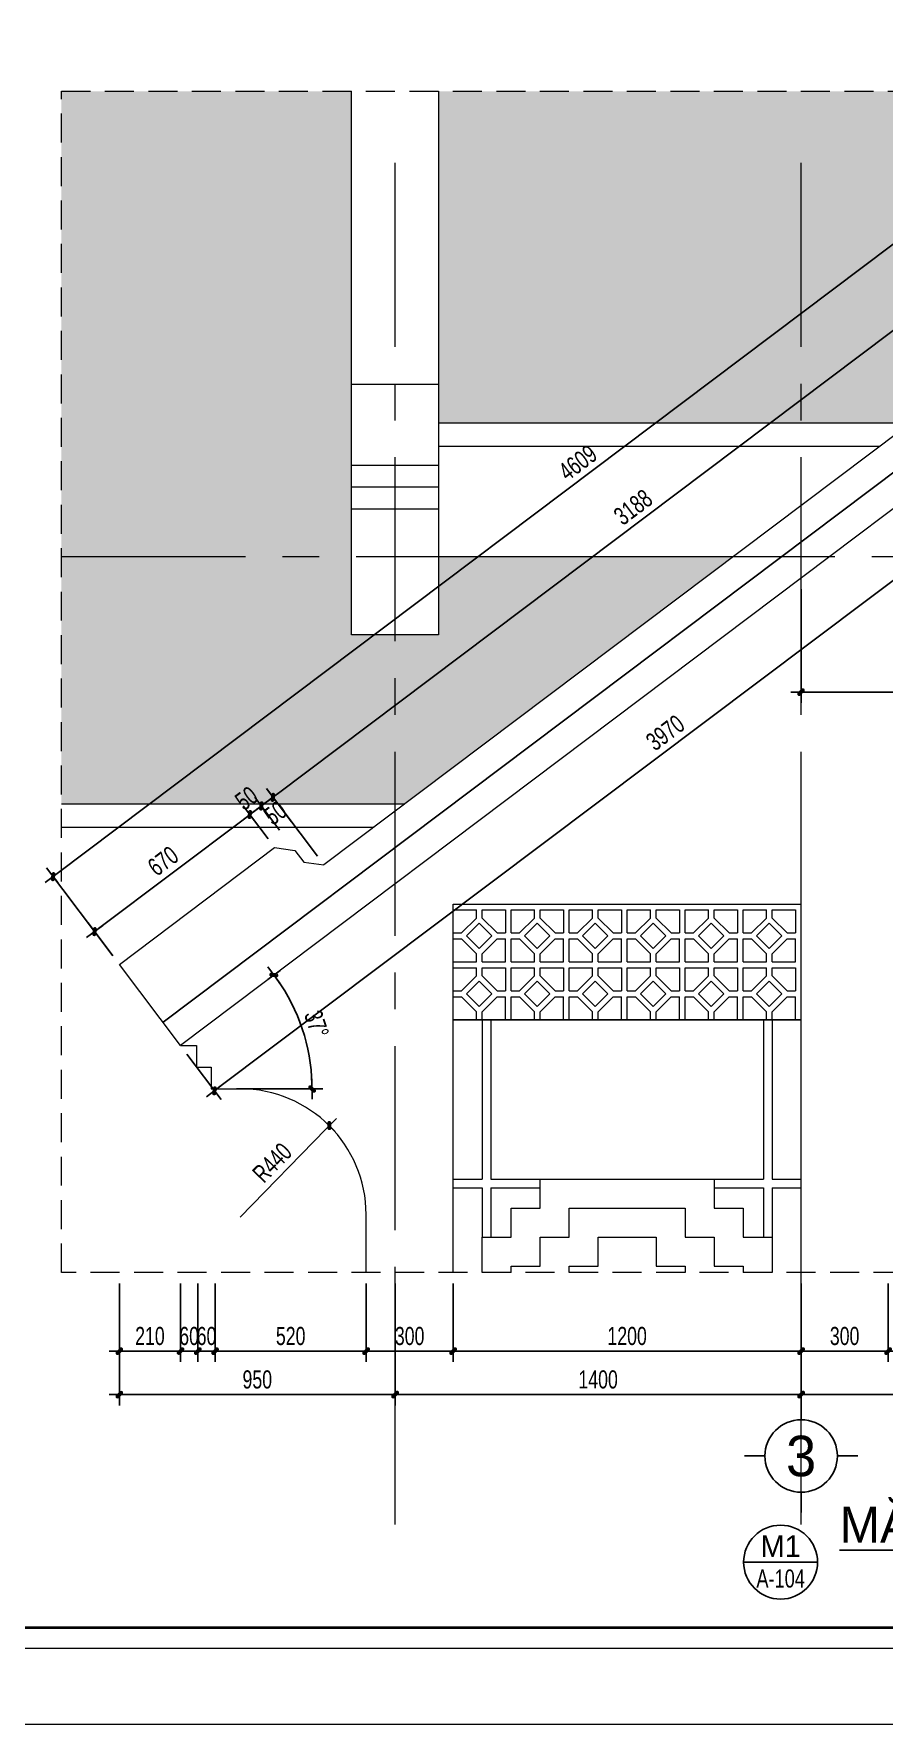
# Model space of a CAD drawing. Header units: inches. Extents: x 88947 to 296847, y 35049 to 161062.
# Drawn here: x 238817 to 241749, y 129559 to 135393 of the extents above; entities that cross this region are included whole.
import ezdxf
from ezdxf.enums import TextEntityAlignment as Align
from ezdxf.xclip import XClip

# ---------------------------------------------------------------- set-up
doc = ezdxf.new("R2010")
doc.units = ezdxf.units.IN
doc.header["$MEASUREMENT"] = 0
doc.header["$XCLIPFRAME"] = 0
doc.header["$PDMODE"] = 1
for name, pattern in [('ACAD_ISO03W100', [30, 12, -18]), ('CENTER', [50.8, 31.75, -6.35, 6.35, -6.35]), ('DASHED', [0.75, 0.5, -0.25])]:
    doc.linetypes.add(name, pattern=pattern)
for name, color, linetype, lineweight in [('A-Dims', 145, 'Continuous', 25), ('A-Text', 30, 'Continuous', 9), ('A-Wall', 2, 'Continuous', 35), ('DIM', 7, 'Continuous', 25), ('GHICHU', 40, 'Continuous', 18), ('HACTH', 8, 'Continuous', 5), ('HATCH', 8, 'Continuous', 5), ('KHUNG 2', 144, 'Continuous', 18), ('KY HIEU', 4, 'Continuous', 25), ('NETMANH', 192, 'Continuous', 18), ('THAY', 3, 'Continuous', 18), ('TRUC', 252, 'ACAD_ISO03W100', 13), ('TUONG', 4, 'Continuous', 50)]:
    doc.layers.add(name, color=color, linetype=linetype, lineweight=lineweight)
doc.layers.add('NHO', color=8, linetype='Continuous')
doc.layers.add('text', color=2, linetype='Continuous')
doc.styles.add('FRANKO', font='VFRANKO.TTF')
doc.styles.add('TAS-MTEXT', font='VAVOB.TTF', dxfattribs={"width": 0.75})
doc.styles.add('VHELVEN', font='VHELVEN.TTF')
doc.styles.add('VNI-HELVE-CONDENSE', font='VNARIAL.TTF', dxfattribs={"width": 0.7})
doc.dimstyles.new('TAS-50', dxfattribs={"dimscale": 25, "dimtxt": 2.5, "dimasz": 0.7, "dimexe": 1.5, "dimexo": 1.5, "dimgap": 0.8, "dimtad": 1, "dimdec": 0, "dimzin": 3, "dimdsep": 46, "dimtxsty": 'VNI-HELVE-CONDENSE', "dimblk": 'TICK', "dimcen": 2.5, "dimclrt": 71, "dimazin": 2, "dimtfac": 0.75, "dimtdec": 0, "dimtix": 1, "dimtmove": 2, "dimatfit": 2, "dimldrblk": 'TICK123', "dimfxl": 1.5, "dimtolj": 1, "dimtzin": 0, "dimarcsym": 0})

# ---------------------------------------------------------------- blocks, each defined once
blk = doc.blocks.new('khung ten')
at = {"layer": 'A-Wall', "ltscale": 0.7}
blk.add_lwpolyline([(267204, -219099), (305804, -219099), (305804, -190799), (267204, -190799)], close=True, dxfattribs=at)
at = {"layer": 'KHUNG 2', "ltscale": 0.7}
blk.add_lwpolyline([(267004, -219299), (306004, -219299), (306004, -190599), (267004, -190599)], close=True, dxfattribs=at)
at = {"layer": 'NETMANH', "ltscale": 0.7}
blk.add_lwpolyline([(265004, -220042), (307004, -220042), (307004, -190342), (265004, -190342)], close=True, dxfattribs=at)
blk = doc.blocks.new('A$C15DE5CD6')
at = {"layer": 'THAY'}
for points in [[(300, 429.5), (0, 429.5)], [(300, 150), (0, 150)], [(300, 75), (0, 75)], [(300, 0), (0, 0)], [(300, -434), (0, -434)]]:
    blk.add_lwpolyline(points, dxfattribs=at)
blk = doc.blocks.new('TICK')
at = {"layer": 'A-Dims', "color": 1}
for p, q in [((-2, 0), (2, 0)), ((0, 1.5), (0, -1.5))]:
    blk.add_line(p, q, dxfattribs=at)
at = {"layer": 'A-Dims', "color": 1, "const_width": 0.788}
blk.add_lwpolyline([(-0.33, -0.35), (0.38, 0.38)], dxfattribs=at)
at = {"layer": 'A-Dims', "color": 1, "const_width": 0.394}
for points in [[(0.24, 0.52, -0.414214), (0.52, 0.52, -1)], [(0.52, 0.52, -0.414214), (0.52, 0.24, -1)], [(-0.47, -0.21, 0.414214), (-0.47, -0.49, 1)], [(-0.47, -0.49, 0.414214), (-0.19, -0.49, 1)]]:
    blk.add_lwpolyline(points, format="xyb", dxfattribs=at)
blk = doc.blocks.new('*D2700')
at = {"layer": 'Defpoints', "color": 0}
for p in [(241212.6, 133325.3), (239323.3, 131901.5), (239761.6, 131890.9), (239428.6, 131751.5), (239478.6, 131751.5)]:
    blk.add_point(p, dxfattribs=at)
at = {"layer": 'DIM', "color": 0, "lineweight": -2}
blk.add_line((239516.1, 131751.5), (239814.2, 131751.5), dxfattribs=at)
blk.add_arc((239124.2, 131751.5), 652.5, 1.53673, 35.46338, dxfattribs=at)
at = {"layer": 'DIM', "color": 0, "lineweight": -2, "xscale": 17.5, "yscale": 17.5, "zscale": 17.5}
for p, rotation in [((239645.3, 132144.2), 126.2317443334131), ((239776.7, 131751.5), 270.7683671823957)]:
    blk.add_blockref('TICK', p, dxfattribs=dict(at, rotation=rotation))
at = {"layer": 'DIM', "color": 71, "insert": (239792.2, 131975), "char_height": 62.5, "attachment_point": 5, "rotation": 288.50006, "style": 'VNI-HELVE-CONDENSE'}
blk.add_mtext('\\A1;37°', dxfattribs=at)
blk = doc.blocks.new('TICK123')
at = {"layer": 'A-Dims', "color": 1}
blk.add_lwpolyline([(0.05, 0, 0, 0.84, 0), (-2.11, 0, 8.4, 8.4, 0)], format="xyseb", dxfattribs=at)
blk = doc.blocks.new('A$C5DEE5040')
at = {"layer": 'THAY'}
for p, q in [((-500, -0.5), (-500, -549.9)), ((-470, -0.5), (-470, -549.9)), ((470, -0.5), (470, -549.9)), ((500, -0.5), (500, -549.9)), ((-1000, -549.9), (-500, -549.9)), ((-1000, -579.9), (-500, -579.9)), ((-500, -579.9), (-500, -749.9)), ((-470, -549.9), (-300, -549.9)), ((-470, -579.9), (-470, -749.9)), ((-470, -579.9), (-300, -579.9)), ((300, -549.9), (470, -549.9)), ((300, -579.9), (470, -579.9)), ((470, -579.9), (470, -749.9)), ((500, -549.9), (1000, -549.9)), ((500, -579.9), (500, -749.9)), ((500, -579.9), (1000, -579.9)), ((-500, -1349.9), (-500, -1519.9)), ((-470, -1349.9), (-470, -1519.9)), ((470, -1349.9), (470, -1519.9)), ((500, -1349.9), (500, -1519.9)), ((-1000, -1519.9), (-500, -1519.9)), ((-1000, -1549.9), (-500, -1549.9)), ((-500, -1549.9), (-500, -2100)), ((-470, -1519.9), (-300, -1519.9)), ((-470, -1549.9), (-470, -2100)), ((-470, -1549.9), (-300, -1549.9)), ((300, -1519.9), (470, -1519.9)), ((300, -1549.9), (470, -1549.9)), ((470, -1549.9), (470, -2100)), ((500, -1519.9), (1000, -1519.9)), ((500, -1549.9), (500, -2100)), ((500, -1549.9), (1000, -1549.9))]:
    blk.add_line(p, q, dxfattribs=at)
for points in [[(-300, -549.9), (300, -549.9), (300, -649.9), (400, -649.9), (400, -749.9), (500, -749.9), (500, -1349.9), (400, -1349.9), (400, -1449.9), (300, -1449.9), (300, -1549.9), (-300, -1549.9), (-300, -1449.9), (-400, -1449.9), (-400, -1349.9), (-500, -1349.9), (-500, -749.9), (-400, -749.9), (-400, -649.9), (-300, -649.9)], [(-200, -649.9), (200, -649.9), (200, -749.9), (300, -749.9), (300, -849.9), (400, -849.9), (400, -1249.9), (300, -1249.9), (300, -1349.9), (200, -1349.9), (200, -1449.9), (-200, -1449.9), (-200, -1349.9), (-300, -1349.9), (-300, -1249.9), (-400, -1249.9), (-400, -849.9), (-300, -849.9), (-300, -749.9), (-200, -749.9)], [(-100, -749.9), (100, -749.9), (100, -849.9), (200, -849.9), (200, -949.9), (300, -949.9), (300, -1149.9), (200, -1149.9), (200, -1249.9), (100, -1249.9), (100, -1349.9), (-100, -1349.9), (-100, -1249.9), (-200, -1249.9), (-200, -1149.9), (-300, -1149.9), (-300, -949.9), (-200, -949.9), (-200, -849.9), (-100, -849.9)]]:
    blk.add_lwpolyline(points, close=True, dxfattribs=at)
blk = doc.blocks.new('*D2701')
at = {"layer": 'Defpoints', "color": 0}
for p in [(241463.1, 131117.5), (241763.1, 131117.5), (241763.1, 130846.4)]:
    blk.add_point(p, dxfattribs=at)
at = {"layer": 'DIM', "color": 0, "lineweight": -2}
for p, q in [((241463.1, 131080), (241463.1, 130808.9)), ((241763.1, 131080), (241763.1, 130808.9)), ((241480.6, 130846.4), (241745.6, 130846.4))]:
    blk.add_line(p, q, dxfattribs=at)
at = {"layer": 'DIM', "color": 0, "lineweight": -2, "xscale": 17.5, "yscale": 17.5, "zscale": 17.5, "rotation": 180}
blk.add_blockref('TICK', (241463.1, 130846.4), dxfattribs=at)
at = {"layer": 'DIM', "color": 0, "lineweight": -2, "xscale": 17.5, "yscale": 17.5, "zscale": 17.5}
blk.add_blockref('TICK', (241763.1, 130846.4), dxfattribs=at)
at = {"layer": 'DIM', "color": 71, "insert": (241613.1, 130898.3), "char_height": 62.5, "attachment_point": 5, "style": 'VNI-HELVE-CONDENSE'}
blk.add_mtext('\\A1;300', dxfattribs=at)
blk = doc.blocks.new('*D2702')
at = {"layer": 'Defpoints', "color": 0}
for p in [(241763.1, 131117.5), (243763.1, 131117.5), (243763.1, 130846.4)]:
    blk.add_point(p, dxfattribs=at)
at = {"layer": 'DIM', "color": 0, "lineweight": -2}
for p, q in [((241763.1, 131080), (241763.1, 130808.9)), ((243763.1, 131080), (243763.1, 130808.9)), ((241780.6, 130846.4), (243745.6, 130846.4))]:
    blk.add_line(p, q, dxfattribs=at)
at = {"layer": 'DIM', "color": 0, "lineweight": -2, "xscale": 17.5, "yscale": 17.5, "zscale": 17.5, "rotation": 180}
blk.add_blockref('TICK', (241763.1, 130846.4), dxfattribs=at)
at = {"layer": 'DIM', "color": 0, "lineweight": -2, "xscale": 17.5, "yscale": 17.5, "zscale": 17.5}
blk.add_blockref('TICK', (243763.1, 130846.4), dxfattribs=at)
at = {"layer": 'DIM', "color": 71, "insert": (242763.1, 130898.3), "char_height": 62.5, "attachment_point": 5, "style": 'VNI-HELVE-CONDENSE'}
blk.add_mtext('\\A1;2000', dxfattribs=at)
blk = doc.blocks.new('*D2703')
at = {"layer": 'Defpoints', "color": 0}
for p in [(241463.1, 131117.5), (244063.1, 131117.5), (244063.1, 130696.4)]:
    blk.add_point(p, dxfattribs=at)
at = {"layer": 'DIM', "color": 0, "lineweight": -2}
for p, q in [((241463.1, 131080), (241463.1, 130658.9)), ((244063.1, 131080), (244063.1, 130658.9)), ((241480.6, 130696.4), (244045.6, 130696.4))]:
    blk.add_line(p, q, dxfattribs=at)
at = {"layer": 'DIM', "color": 0, "lineweight": -2, "xscale": 17.5, "yscale": 17.5, "zscale": 17.5, "rotation": 180}
blk.add_blockref('TICK', (241463.1, 130696.4), dxfattribs=at)
at = {"layer": 'DIM', "color": 0, "lineweight": -2, "xscale": 17.5, "yscale": 17.5, "zscale": 17.5}
blk.add_blockref('TICK', (244063.1, 130696.4), dxfattribs=at)
at = {"layer": 'DIM', "color": 71, "insert": (242763.1, 130748.3), "char_height": 62.5, "attachment_point": 5, "style": 'VNI-HELVE-CONDENSE'}
blk.add_mtext('\\A1;2600', dxfattribs=at)
blk = doc.blocks.new('TRUCCOT')
for p, q in [((0, -140), (0, 0)), ((-250, -390), (-390, -390)), ((250, -390), (390, -390)), ((0, -640), (0, -780))]:
    blk.add_line(p, q)
blk.add_circle((0, -390), 250)
at = {"layer": 'GHICHU', "style": 'VHELVEN'}
blk.add_attdef('TRUC', text='', height=280, dxfattribs=at).set_placement((0, -390), align=Align.MIDDLE_CENTER)
blk = doc.blocks.new('*D2705')
at = {"layer": 'Defpoints', "color": 0}
for p in [(240263.1, 131117.5), (241463.1, 131117.5), (241463.1, 130846.4)]:
    blk.add_point(p, dxfattribs=at)
at = {"layer": 'DIM', "color": 0, "lineweight": -2}
for p, q in [((240263.1, 131080), (240263.1, 130808.9)), ((241463.1, 131080), (241463.1, 130808.9)), ((240280.6, 130846.4), (241445.6, 130846.4))]:
    blk.add_line(p, q, dxfattribs=at)
at = {"layer": 'DIM', "color": 0, "lineweight": -2, "xscale": 17.5, "yscale": 17.5, "zscale": 17.5, "rotation": 180}
blk.add_blockref('TICK', (240263.1, 130846.4), dxfattribs=at)
at = {"layer": 'DIM', "color": 0, "lineweight": -2, "xscale": 17.5, "yscale": 17.5, "zscale": 17.5}
blk.add_blockref('TICK', (241463.1, 130846.4), dxfattribs=at)
at = {"layer": 'DIM', "color": 71, "insert": (240863.1, 130898.3), "char_height": 62.5, "attachment_point": 5, "style": 'VNI-HELVE-CONDENSE'}
blk.add_mtext('\\A1;1200', dxfattribs=at)
blk = doc.blocks.new('*D2706')
at = {"layer": 'Defpoints', "color": 0}
for p in [(240063.1, 131117.5), (241463.1, 131117.5), (241463.1, 130696.4)]:
    blk.add_point(p, dxfattribs=at)
at = {"layer": 'DIM', "color": 0, "lineweight": -2}
for p, q in [((240063.1, 131080), (240063.1, 130658.9)), ((241463.1, 131080), (241463.1, 130658.9)), ((240080.6, 130696.4), (241445.6, 130696.4))]:
    blk.add_line(p, q, dxfattribs=at)
at = {"layer": 'DIM', "color": 0, "lineweight": -2, "xscale": 17.5, "yscale": 17.5, "zscale": 17.5, "rotation": 180}
blk.add_blockref('TICK', (240063.1, 130696.4), dxfattribs=at)
at = {"layer": 'DIM', "color": 0, "lineweight": -2, "xscale": 17.5, "yscale": 17.5, "zscale": 17.5}
blk.add_blockref('TICK', (241463.1, 130696.4), dxfattribs=at)
at = {"layer": 'DIM', "color": 71, "insert": (240763.1, 130748.3), "char_height": 62.5, "attachment_point": 5, "style": 'VNI-HELVE-CONDENSE'}
blk.add_mtext('\\A1;1400', dxfattribs=at)
blk = doc.blocks.new('*D2707')
at = {"layer": 'Defpoints', "color": 0}
for p in [(239112.6, 131117.5), (240063.1, 131117.5), (239112.6, 130696.4)]:
    blk.add_point(p, dxfattribs=at)
at = {"layer": 'DIM', "color": 0, "lineweight": -2}
for p, q in [((239112.6, 131080), (239112.6, 130658.9)), ((240063.1, 131080), (240063.1, 130658.9)), ((240045.6, 130696.4), (239130.1, 130696.4))]:
    blk.add_line(p, q, dxfattribs=at)
at = {"layer": 'DIM', "color": 0, "lineweight": -2, "xscale": 17.5, "yscale": 17.5, "zscale": 17.5, "rotation": 180}
blk.add_blockref('TICK', (239112.6, 130696.4), dxfattribs=at)
at = {"layer": 'DIM', "color": 0, "lineweight": -2, "xscale": 17.5, "yscale": 17.5, "zscale": 17.5}
blk.add_blockref('TICK', (240063.1, 130696.4), dxfattribs=at)
at = {"layer": 'DIM', "color": 71, "insert": (239587.9, 130748.3), "char_height": 62.5, "attachment_point": 5, "style": 'VNI-HELVE-CONDENSE'}
blk.add_mtext('\\A1;950', dxfattribs=at)
blk = doc.blocks.new('*D2709')
at = {"layer": 'Defpoints', "color": 0}
for p in [(239112.6, 131117.5), (239322.8, 131117.5), (239322.8, 130846.4)]:
    blk.add_point(p, dxfattribs=at)
at = {"layer": 'DIM', "color": 0, "lineweight": -2}
for p, q in [((239112.6, 131080), (239112.6, 130808.9)), ((239322.8, 131080), (239322.8, 130808.9)), ((239130.1, 130846.4), (239305.3, 130846.4))]:
    blk.add_line(p, q, dxfattribs=at)
at = {"layer": 'DIM', "color": 0, "lineweight": -2, "xscale": 17.5, "yscale": 17.5, "zscale": 17.5, "rotation": 180}
blk.add_blockref('TICK', (239112.6, 130846.4), dxfattribs=at)
at = {"layer": 'DIM', "color": 0, "lineweight": -2, "xscale": 17.5, "yscale": 17.5, "zscale": 17.5}
blk.add_blockref('TICK', (239322.8, 130846.4), dxfattribs=at)
at = {"layer": 'DIM', "color": 71, "insert": (239217.7, 130898.3), "char_height": 62.5, "attachment_point": 5, "style": 'VNI-HELVE-CONDENSE'}
blk.add_mtext('\\A1;210', dxfattribs=at)
blk = doc.blocks.new('*D2710')
at = {"layer": 'Defpoints', "color": 0}
for p in [(239322.8, 131117.5), (239382.8, 131117.5), (239382.8, 130846.4)]:
    blk.add_point(p, dxfattribs=at)
at = {"layer": 'DIM', "color": 0, "lineweight": -2}
for p, q in [((239322.8, 131080), (239322.8, 130808.9)), ((239382.8, 131080), (239382.8, 130808.9)), ((239305.3, 130846.4), (239287.8, 130846.4)), ((239322.8, 130846.4), (239382.8, 130846.4)), ((239400.3, 130846.4), (239417.8, 130846.4))]:
    blk.add_line(p, q, dxfattribs=at)
at = {"layer": 'DIM', "color": 0, "lineweight": -2, "xscale": 17.5, "yscale": 17.5, "zscale": 17.5}
blk.add_blockref('TICK', (239322.8, 130846.4), dxfattribs=at)
at = {"layer": 'DIM', "color": 0, "lineweight": -2, "xscale": 17.5, "yscale": 17.5, "zscale": 17.5, "rotation": 180}
blk.add_blockref('TICK', (239382.8, 130846.4), dxfattribs=at)
at = {"layer": 'DIM', "color": 71, "insert": (239352.8, 130898.3), "char_height": 62.5, "attachment_point": 5, "style": 'VNI-HELVE-CONDENSE'}
blk.add_mtext('\\A1;60', dxfattribs=at)
blk = doc.blocks.new('*D2711')
at = {"layer": 'Defpoints', "color": 0}
for p in [(239382.8, 131117.5), (239442.8, 131117.5), (239442.8, 130846.4)]:
    blk.add_point(p, dxfattribs=at)
at = {"layer": 'DIM', "color": 0, "lineweight": -2}
for p, q in [((239382.8, 131080), (239382.8, 130808.9)), ((239442.8, 131080), (239442.8, 130808.9)), ((239365.3, 130846.4), (239347.8, 130846.4)), ((239382.8, 130846.4), (239442.8, 130846.4)), ((239460.3, 130846.4), (239477.8, 130846.4))]:
    blk.add_line(p, q, dxfattribs=at)
at = {"layer": 'DIM', "color": 0, "lineweight": -2, "xscale": 17.5, "yscale": 17.5, "zscale": 17.5}
blk.add_blockref('TICK', (239382.8, 130846.4), dxfattribs=at)
at = {"layer": 'DIM', "color": 0, "lineweight": -2, "xscale": 17.5, "yscale": 17.5, "zscale": 17.5, "rotation": 180}
blk.add_blockref('TICK', (239442.8, 130846.4), dxfattribs=at)
at = {"layer": 'DIM', "color": 71, "insert": (239412.8, 130898.3), "char_height": 62.5, "attachment_point": 5, "style": 'VNI-HELVE-CONDENSE'}
blk.add_mtext('\\A1;60', dxfattribs=at)
blk = doc.blocks.new('*D2712')
at = {"layer": 'Defpoints', "color": 0}
for p in [(239442.8, 131117.5), (239963.2, 131117.5), (239963.2, 130846.4)]:
    blk.add_point(p, dxfattribs=at)
at = {"layer": 'DIM', "color": 0, "lineweight": -2}
for p, q in [((239442.8, 131080), (239442.8, 130808.9)), ((239963.2, 131080), (239963.2, 130808.9)), ((239460.3, 130846.4), (239945.7, 130846.4))]:
    blk.add_line(p, q, dxfattribs=at)
at = {"layer": 'DIM', "color": 0, "lineweight": -2, "xscale": 17.5, "yscale": 17.5, "zscale": 17.5, "rotation": 180}
blk.add_blockref('TICK', (239442.8, 130846.4), dxfattribs=at)
at = {"layer": 'DIM', "color": 0, "lineweight": -2, "xscale": 17.5, "yscale": 17.5, "zscale": 17.5}
blk.add_blockref('TICK', (239963.2, 130846.4), dxfattribs=at)
at = {"layer": 'DIM', "color": 71, "insert": (239703, 130898.3), "char_height": 62.5, "attachment_point": 5, "style": 'VNI-HELVE-CONDENSE'}
blk.add_mtext('\\A1;520', dxfattribs=at)
blk = doc.blocks.new('*D2713')
at = {"layer": 'Defpoints', "color": 0}
for p in [(239963.2, 131117.5), (240263.1, 131117.5), (240263.1, 130846.4)]:
    blk.add_point(p, dxfattribs=at)
at = {"layer": 'DIM', "color": 0, "lineweight": -2}
for p, q in [((239963.2, 131080), (239963.2, 130808.9)), ((240263.1, 131080), (240263.1, 130808.9)), ((239980.7, 130846.4), (240245.6, 130846.4))]:
    blk.add_line(p, q, dxfattribs=at)
at = {"layer": 'DIM', "color": 0, "lineweight": -2, "xscale": 17.5, "yscale": 17.5, "zscale": 17.5, "rotation": 180}
blk.add_blockref('TICK', (239963.2, 130846.4), dxfattribs=at)
at = {"layer": 'DIM', "color": 0, "lineweight": -2, "xscale": 17.5, "yscale": 17.5, "zscale": 17.5}
blk.add_blockref('TICK', (240263.1, 130846.4), dxfattribs=at)
at = {"layer": 'DIM', "color": 71, "insert": (240113.2, 130898.3), "char_height": 62.5, "attachment_point": 5, "style": 'VNI-HELVE-CONDENSE'}
blk.add_mtext('\\A1;300', dxfattribs=at)
blk = doc.blocks.new('*D2775')
at = {"layer": 'Defpoints', "color": 0}
for p in [(241463.1, 133514), (242363.1, 133393.6), (242363.1, 133121.1)]:
    blk.add_point(p, dxfattribs=at)
at = {"layer": 'DIM', "color": 0, "lineweight": -2}
for p, q in [((241463.1, 133476.5), (241463.1, 133083.6)), ((242363.1, 133356.1), (242363.1, 133083.6)), ((241480.6, 133121.1), (242345.6, 133121.1))]:
    blk.add_line(p, q, dxfattribs=at)
at = {"layer": 'DIM', "color": 0, "lineweight": -2, "xscale": 17.5, "yscale": 17.5, "zscale": 17.5, "rotation": 180}
blk.add_blockref('TICK', (241463.1, 133121.1), dxfattribs=at)
at = {"layer": 'DIM', "color": 0, "lineweight": -2, "xscale": 17.5, "yscale": 17.5, "zscale": 17.5}
blk.add_blockref('TICK', (242363.1, 133121.1), dxfattribs=at)
at = {"layer": 'DIM', "color": 71, "insert": (241913.1, 133173), "char_height": 62.5, "attachment_point": 5, "style": 'VNI-HELVE-CONDENSE'}
blk.add_mtext('\\A1;900', dxfattribs=at)
blk = doc.blocks.new('*D2778')
at = {"layer": 'Defpoints', "color": 0}
for p in [(239562, 132697.9), (239647.7, 132584.2), (239112.6, 132181)]:
    blk.add_point(p, dxfattribs=at)
at = {"layer": 'DIM', "color": 0, "lineweight": -2}
for p, q in [((239625.1, 132614.2), (239539.4, 132727.8)), ((239040.9, 132305.2), (239548, 132687.4)), ((239090.1, 132211), (239004.4, 132324.7))]:
    blk.add_line(p, q, dxfattribs=at)
at = {"layer": 'DIM', "color": 0, "lineweight": -2, "xscale": 17.5, "yscale": 17.5, "zscale": 17.5}
for p, rotation in [((239562, 132697.9), 37.0000000000037), ((239027, 132294.7), 217.0000000000037)]:
    blk.add_blockref('TICK', p, dxfattribs=dict(at, rotation=rotation))
at = {"layer": 'DIM', "color": 71, "insert": (239263.3, 132537.7), "char_height": 62.5, "attachment_point": 5, "rotation": 37, "style": 'VNI-HELVE-CONDENSE'}
blk.add_mtext('\\A1;670', dxfattribs=at)
blk = doc.blocks.new('*D2779')
at = {"layer": 'Defpoints', "color": 0}
for p in [(239601.9, 132728), (239687.6, 132614.3), (239647.7, 132584.2)]:
    blk.add_point(p, dxfattribs=at)
at = {"layer": 'DIM', "color": 0, "lineweight": -2}
for p, q in [((239625.1, 132614.2), (239539.4, 132727.8)), ((239562, 132697.9), (239601.9, 132728)), ((239665, 132644.3), (239579.4, 132757.9)), ((239615.9, 132738.5), (239629.9, 132749)), ((239548, 132687.4), (239534.1, 132676.8))]:
    blk.add_line(p, q, dxfattribs=at)
at = {"layer": 'DIM', "color": 0, "lineweight": -2, "xscale": 17.5, "yscale": 17.5, "zscale": 17.5}
for p, rotation in [((239562, 132697.9), 36.99999999970282), ((239601.9, 132728), 216.9999999997028)]:
    blk.add_blockref('TICK', p, dxfattribs=dict(at, rotation=rotation))
at = {"layer": 'DIM', "color": 71, "insert": (239550.7, 132754.4), "char_height": 62.5, "attachment_point": 5, "rotation": 37, "style": 'VNI-HELVE-CONDENSE'}
blk.add_mtext('\\A1;50', dxfattribs=at)
blk = doc.blocks.new('*D2780')
at = {"layer": 'Defpoints', "color": 0}
for p in [(239641.9, 132758.1), (239687.6, 132614.3), (239727.5, 132644.4)]:
    blk.add_point(p, dxfattribs=at)
at = {"layer": 'DIM', "color": 0, "lineweight": -2}
for p, q in [((239705, 132674.4), (239619.3, 132788)), ((239665, 132644.3), (239579.4, 132757.9)), ((239601.9, 132728), (239641.9, 132758.1)), ((239655.9, 132768.6), (239669.8, 132779.1)), ((239588, 132717.4), (239574, 132706.9))]:
    blk.add_line(p, q, dxfattribs=at)
at = {"layer": 'DIM', "color": 0, "lineweight": -2, "xscale": 17.5, "yscale": 17.5, "zscale": 17.5}
for p, rotation in [((239641.9, 132758.1), 216.9999999997028), ((239601.9, 132728), 36.99999999970282)]:
    blk.add_blockref('TICK', p, dxfattribs=dict(at, rotation=rotation))
at = {"layer": 'DIM', "color": 71, "insert": (239649.8, 132703.5), "char_height": 62.5, "attachment_point": 5, "rotation": 37, "style": 'VNI-HELVE-CONDENSE'}
blk.add_mtext('\\A1;50', dxfattribs=at)
blk = doc.blocks.new('*D2783')
at = {"layer": 'Defpoints', "color": 0}
for p in [(242763.1, 134994.5), (238884, 132484.4), (239112.6, 132181)]:
    blk.add_point(p, dxfattribs=at)
at = {"layer": 'DIM', "color": 0, "lineweight": -2}
for p, q in [((242550.6, 135247.4), (238898, 132494.9)), ((242740.5, 135024.4), (242542, 135287.8)), ((239090.1, 132211), (238861.5, 132514.3))]:
    blk.add_line(p, q, dxfattribs=at)
at = {"layer": 'DIM', "color": 0, "lineweight": -2, "xscale": 17.5, "yscale": 17.5, "zscale": 17.5}
for p, rotation in [((242564.6, 135257.9), 36.99999999970282), ((238884, 132484.4), 216.9999999997028)]:
    blk.add_blockref('TICK', p, dxfattribs=dict(at, rotation=rotation))
at = {"layer": 'DIM', "color": 71, "insert": (240693.1, 133912.6), "char_height": 62.5, "attachment_point": 5, "rotation": 37, "style": 'VNI-HELVE-CONDENSE'}
blk.add_mtext('\\A1;4609', dxfattribs=at)
blk = doc.blocks.new('*D2784')
at = {"layer": 'Defpoints', "color": 0}
for p in [(242188.2, 134676.8), (242364.1, 134443.4), (239817.8, 132524.6)]:
    blk.add_point(p, dxfattribs=at)
at = {"layer": 'DIM', "color": 0, "lineweight": -2}
for p, q in [((239655.9, 132768.6), (242174.2, 134666.3)), ((242341.5, 134473.3), (242165.6, 134706.8)), ((239795.2, 132554.6), (239619.3, 132788))]:
    blk.add_line(p, q, dxfattribs=at)
at = {"layer": 'DIM', "color": 0, "lineweight": -2, "xscale": 17.5, "yscale": 17.5, "zscale": 17.5}
for p, rotation in [((242188.2, 134676.8), 36.99999999970279), ((239641.9, 132758.1), 216.9999999997028)]:
    blk.add_blockref('TICK', p, dxfattribs=dict(at, rotation=rotation))
at = {"layer": 'DIM', "color": 71, "insert": (240883.8, 133758.9), "char_height": 62.5, "attachment_point": 5, "rotation": 37, "style": 'VNI-HELVE-CONDENSE'}
blk.add_mtext('\\A1;3188', dxfattribs=at)
blk = doc.blocks.new('*D2792')
at = {"layer": 'Defpoints', "color": 0}
for p in [(242494, 134289.4), (242611.8, 134133), (239322.8, 131901.5)]:
    blk.add_point(p, dxfattribs=at)
at = {"layer": 'DIM', "color": 0, "lineweight": -2}
for p, q in [((242516.6, 134259.4), (242634.3, 134103)), ((239454.5, 131755.7), (242597.8, 134122.5)), ((239345.3, 131871.6), (239463.1, 131715.2))]:
    blk.add_line(p, q, dxfattribs=at)
at = {"layer": 'DIM', "color": 0, "lineweight": -2, "xscale": 17.5, "yscale": 17.5, "zscale": 17.5}
for p, rotation in [((242611.8, 134133), 36.97832087007659), ((239440.5, 131745.1), 216.9783208700766)]:
    blk.add_blockref('TICK', p, dxfattribs=dict(at, rotation=rotation))
at = {"layer": 'DIM', "color": 71, "insert": (240994.9, 132980.5), "char_height": 62.5, "attachment_point": 5, "rotation": 36.97832, "style": 'VNI-HELVE-CONDENSE'}
blk.add_mtext('\\A1;3970', dxfattribs=at)
blk = doc.blocks.new('*D2795')
at = {"layer": 'Defpoints', "color": 0}
for p in [(239836.1, 131624.4), (239529.2, 131309.1)]:
    blk.add_point(p, dxfattribs=at)
at = {"layer": 'DIM', "color": 0, "lineweight": -2}
blk.add_line((239529.2, 131309.1), (239823.9, 131611.9), dxfattribs=at)
at = {"layer": 'DIM', "color": 0, "lineweight": -2, "xscale": 17.5, "yscale": 17.5, "zscale": 17.5, "rotation": 45.77170695952127}
blk.add_blockref('TICK', (239836.1, 131624.4), dxfattribs=at)
at = {"layer": 'DIM', "color": 71, "insert": (239639.4, 131496.7), "char_height": 62.5, "attachment_point": 5, "rotation": 45.77171, "style": 'VNI-HELVE-CONDENSE'}
blk.add_mtext('\\A1;R440', dxfattribs=at)

msp = doc.modelspace()

# ---------------------------------------------------------------- hatches: boundary and pattern name
at = {"layer": 'HACTH'}
h = msp.add_hatch(dxfattribs=at)
h.set_pattern_fill('TILE_02', color=256, scale=100, style=0, pattern_type=2)
h.set_pattern_definition([(180, (241056.29, 133192.87), (-200, 100), [25, -175]), (180, (241056.29, 133205.37), (-200, 100), [25, -75]), (180, (240956.29, 133217.87), (-200, 100), [25, -175]), (180, (241106.29, 133155.37), (-200, 100), [12.5, -100, 12.5, -75]), (135, (241093.79, 133180.37), (0, 100), [17.678, -265.165]), (135, (241106.29, 133217.87), (0, 100), [12.63, -270.213]), (135, (241106.29, 133230.37), (0, 100), [15.15, -267.693]), (45, (240981.29, 133230.37), (0, 100), [15.15, -267.693]), (45, (240981.29, 133217.87), (0, 100), [12.63, -270.213]), (45, (240993.79, 133180.37), (0, 100), [17.678, -265.165]), (153.435, (241081.29, 133180.37), (-5e-05, 100), [27.951, -195.656]), (153.435, (241081.29, 133192.87), (-5e-05, 100), [27.951, -195.656]), (153.435, (241131.29, 133205.37), (-5e-05, 100), [27.951, -195.656]), (153.435, (241131.29, 133217.87), (-5e-05, 100), [27.951, -195.656]), (116.565, (241106.293, 133155.367), (5e-05, 100), [27.951, -419.2627]), (116.565, (241093.793, 133155.367), (5e-05, 100), [27.951, -419.2627]), (63.435, (240993.793, 133155.367), (-5e-05, 100), [27.951, -419.2627]), (63.435, (240981.293, 133155.367), (-5e-05, 100), [27.951, -419.2627]), (26.565, (241006.29, 133180.37), (5e-05, 100), [27.951, -195.656]), (26.565, (241006.29, 133192.87), (5e-05, 100), [27.951, -195.656]), (26.565, (240956.29, 133205.37), (5e-05, 100), [27.951, -195.656]), (26.565, (240956.29, 133217.87), (5e-05, 100), [27.951, -195.656]), (97.125, (241106.293, 133155.367), (2.5e-05, 100.000016), [100.778, -1511.6733]), (82.875, (240981.293, 133155.367), (-2.5e-05, 100.000016), [100.778, -1511.6733])])
h.paths.add_polyline_path([(240213.1, 133589.4), (241230.8, 133589.4), (240096.9, 132734.9), (240063.1, 132734.9), (240063.1, 133318.6), (240213.1, 133318.6)])
h.paths.add_polyline_path([(239913.1, 135194.5), (238912.6, 135194.5), (238912.6, 133589.4), (239913.1, 133589.4)])
h.paths.add_polyline_path([(238912.6, 133589.4), (238912.6, 132734.9), (240063.1, 132734.9), (240063.1, 133318.6), (239913.1, 133318.6), (239913.1, 133589.4)])
h = msp.add_hatch(dxfattribs=at)
h.set_pattern_fill('TILE_02', color=256, scale=100, style=0, pattern_type=2)
h.set_pattern_definition([(0, (236987.56, 133607.68), (200, 100), [25, -175]), (0, (236987.56, 133620.18), (200, 100), [25, -75]), (0, (237087.56, 133632.68), (200, 100), [25, -175]), (0, (236937.56, 133570.18), (200, 100), [12.5, -100, 12.5, -75]), (45, (236950.06, 133595.18), (0, 100.00003), [17.6777, -265.165]), (45, (236937.56, 133632.68), (0, 100.00003), [12.63, -270.2127]), (45, (236937.56, 133645.18), (0, 100.00003), [15.15, -267.6927]), (135, (237062.56, 133645.18), (0, 100.00003), [15.15, -267.6927]), (135, (237062.56, 133632.68), (0, 100.00003), [12.63, -270.2127]), (135, (237050.06, 133595.18), (0, 100.00003), [17.6777, -265.165]), (26.565, (236962.56, 133595.18), (5e-05, 100), [27.951, -195.656]), (26.565, (236962.56, 133607.68), (5e-05, 100), [27.951, -195.656]), (26.565, (236912.56, 133620.18), (5e-05, 100), [27.951, -195.656]), (26.565, (236912.56, 133632.68), (5e-05, 100), [27.951, -195.656]), (63.43495, (236937.562, 133570.18), (-5e-05, 100), [27.951, -419.2627]), (63.43495, (236950.062, 133570.18), (-5e-05, 100), [27.951, -419.2627]), (116.56505, (237050.062, 133570.18), (5e-05, 100), [27.951, -419.2627]), (116.56505, (237062.562, 133570.18), (5e-05, 100), [27.951, -419.2627]), (153.435, (237037.56, 133595.18), (-5e-05, 100), [27.951, -195.656]), (153.435, (237037.56, 133607.68), (-5e-05, 100), [27.951, -195.656]), (153.435, (237087.56, 133620.18), (-5e-05, 100), [27.951, -195.656]), (153.435, (237087.56, 133632.68), (-5e-05, 100), [27.951, -195.656]), (82.87498, (236937.562, 133570.18), (-2.5e-05, 100.000016), [100.7782, -1511.6733]), (97.12502, (237062.562, 133570.18), (2.5e-05, 100.000016), [100.7782, -1511.6733])])
h.paths.add_polyline_path([(241563.1, 135194.5), (240213.1, 135194.5), (240213.1, 134049.8), (241563.1, 134049.8)])
h.paths.add_polyline_path([(243963.1, 135194.5), (241563.1, 135194.5), (241563.1, 134049.8), (241841.7, 134049.8), (242363.1, 134442.6), (242363.1, 134693.1), (242763.1, 134994.5), (243163.1, 134693.1), (243163.1, 134442.6), (243684.5, 134049.8), (243963.1, 134049.8)])
h.paths.add_polyline_path([(245313.1, 135194.5), (243963.1, 135194.5), (243963.1, 134049.8), (245313.1, 134049.8)])
at = {"layer": 'NETMANH'}
h = msp.add_hatch(dxfattribs=at)
h.set_pattern_fill('PAT_13', color=256, scale=200, style=0, pattern_type=2)
h.set_pattern_definition([(45, (240353.09, 132035.93), (0, 200), [61.421, -221.421]), (315, (240309.66, 132079.36), (200, 0.0006), [61.421, -221.42]), (315, (240353.09, 132122.8), (200, 0.0006), [61.42, -221.42]), (45, (240309.66, 132079.36), (0, 200), [61.421, -221.421]), (315, (240363.09, 132141.08), (200, 0.0006), [73.137, -209.705]), (90, (240363.1, 132141.08), (-200, 1e-14), [28.284, -171.716]), (0, (240414.8, 132089.36), (0, 200), [28.284, -171.716]), (45, (240363.09, 132017.65), (0, 200), [73.137, -209.706]), (0, (240414.8, 132069.36), (0, 200), [28.284, -171.716]), (90, (240363.1, 131989.36), (-200, 1e-14), [28.284, -171.716]), (315, (240291.38, 132069.36), (200, 0.0006), [73.137, -209.705]), (90, (240343.1, 131989.36), (-200, 1e-14), [28.284, -171.716]), (0, (240263.1, 132069.36), (0, 200), [28.284, -171.716]), (45, (240291.38, 132089.36), (0, 200), [73.137, -209.706]), (0, (240263.1, 132089.36), (0, 200), [28.284, -171.716]), (90, (240343.1, 132141.08), (-200, 1e-14), [28.284, -171.716]), (0, (240263.1, 131989.36), (0, 200), [80, -120]), (0, (240363.1, 131989.36), (0, 200), [80, -120]), (0, (240363.1, 132169.36), (0, 200), [80, -120]), (0, (240263.1, 132169.36), (0, 200), [80, -120]), (270, (240443.1, 132169.36), (200, 1e-14), [80, -120]), (90, (240443.1, 131989.36), (-200, 1e-14), [80, -120]), (90, (240263.1, 131989.36), (-200, 1e-14), [80, -120]), (90, (240263.1, 132089.36), (-200, 1e-14), [80, -120])])
h.paths.add_polyline_path([(241463.1, 132389.4), (240263.1, 132389.4), (240263.1, 131989.4), (241463.1, 131989.4)])

# ---------------------------------------------------------------- linework, layer by layer
at = {"layer": 'Defpoints'}
msp.add_lwpolyline([(246263.1, 131981.4), (242763.1, 134618.8), (239263.1, 131981.4)], dxfattribs=at)
at = {"layer": 'KHUNG 2', "linetype": 'DASHED', "ltscale": 200}
msp.add_lwpolyline([(238912.6, 135194.5), (246613.1, 135194.5), (246613.1, 131117.5), (238912.6, 131117.5)], close=True, dxfattribs=at)
at = {"layer": 'KY HIEU'}
msp.add_line((241519.8, 130118.1), (241264.8, 130118.1), dxfattribs=at)
at = {"layer": 'KY HIEU', "const_width": 2.75}
msp.add_lwpolyline([(241264.9, 130118.1, 1), (241519.7, 130118.1, 1)], format="xyb", close=True, dxfattribs=at)
at = {"layer": 'NHO'}
msp.add_circle((241392.3, 130118.1), 127.5, dxfattribs=at)
at = {"layer": 'THAY'}
for points in [[(240213.1, 135194.5), (240213.1, 133318.6), (239913.1, 133318.6), (239913.1, 135194.5)], [(242363.1, 134442.6), (239817.8, 132524.6)], [(246202.9, 131901.5), (243028.5, 134293.6), (242497.7, 134293.6), (239323.3, 131901.5)], [(240213.1, 134049.8), (241841.7, 134049.8)], [(240213.1, 133969.9), (241735.7, 133969.9)], [(240213.1, 133589.4), (241230.8, 133589.4)], [(238912.6, 132734.9), (240096.9, 132734.9)], [(238912.6, 132655.1), (239990.9, 132655.1)], [(239323.3, 131901.5), (239112.6, 132181), (239647.7, 132584.2), (239717.7, 132574.4), (239747.8, 132534.5), (239817.8, 132524.6)], [(241463.1, 131989.4), (240263.1, 131989.4), (240263.1, 132389.4), (241463.1, 132389.4)], [(241463.1, 131117.5), (241463.1, 132389.4)], [(240263.1, 131117.5), (240263.1, 131989.4)], [(240263.1, 131989.4), (241463.1, 131989.4)], [(239323.3, 131901.5), (239378.6, 131901.5), (239378.6, 131826.5), (239428.6, 131826.5), (239428.6, 131751.5), (239531.7, 131751.5)], [(239963.2, 131117.5), (239963.3, 131317.5)]]:
    msp.add_lwpolyline(points, dxfattribs=at)
msp.add_arc((239529.2, 131317.5), 434, 0, 90, dxfattribs=at)
at = {"layer": 'TRUC', "linetype": 'CENTER', "ltscale": 20}
for points in [[(240063.1, 130248.2), (240063.1, 135051.2)], [(241463.1, 130248.2), (241463.1, 135051.2)], [(238912.6, 133589.4), (246613.1, 133589.4)]]:
    msp.add_lwpolyline(points, dxfattribs=at)

# ---------------------------------------------------------------- block references
at = {"layer": 'A-Text', "xscale": 0.3535714285681024, "yscale": 0.3535714286845177, "zscale": 0.3535714286832132}
msp.add_blockref('khung ten', (143749.4, 207359.5), dxfattribs=at)
at = {"layer": 'DIM'}
ref = msp.add_blockref('TRUCCOT', (241463.1, 130679.5), dxfattribs=dict(at, xscale=0.5, yscale=0.5, zscale=0.5))
ref.add_attrib('TRUC', '3', dxfattribs={"layer": 'GHICHU', "height": 140, "style": 'FRANKO'}).set_placement((241463.1, 130484.5), align=Align.MIDDLE_CENTER)
at = {"layer": 'HATCH'}
msp.add_blockref('A$C15DE5CD6', (239913.1, 133752.6), dxfattribs=at)
at = {"layer": 'TUONG'}
ref = msp.add_blockref('A$C5DEE5040', (240863.1, 131989.4), dxfattribs=at)
XClip(ref).set_block_clipping_path([(-599.9999999965, -871.8697050257), (600.0000000046, 0)])

# ---------------------------------------------------------------- texts
at = {"layer": 'text', "style": 'FRANKO'}
msp.add_text('M1', height=75, dxfattribs=at).set_placement((241392.5, 130135.5), align=Align.CENTER)
at = {"layer": 'text', "style": 'TAS-MTEXT', "width": 0.75}
msp.add_text('A-104', height=62.5, dxfattribs=at).set_placement((241392.5, 130030.4), align=Align.CENTER)
at = {"layer": 'text', "insert": (241595.8, 130309.8), "char_height": 125, "width": 5864.249, "attachment_point": 1, "style": 'FRANKO'}
msp.add_mtext('{\\LMAËT ÑÖÙNG CHI TIEÁT MAÙI NGOÙI 2  \\H0.8x;\\lTL: 1/50}', dxfattribs=at)

# ---------------------------------------------------------------- dimensions: what is measured, and where the dimension line sits
at = {"layer": 'DIM'}
for base, p1, p2, picture, middle in [((238884, 132484.4), (242763.1, 134994.5), (239112.6, 132181), '*D2783', (240693.1, 133912.6)), ((242188.2, 134676.8), (239817.8, 132524.6), (242364.1, 134443.4), '*D2784', (240883.8, 133758.9)), ((239601.9, 132728), (239647.7, 132584.2), (239687.6, 132614.3), '*D2779', (239550.7, 132754.4))]:
    dim = msp.add_linear_dim(base=base, p1=p1, p2=p2, angle=217, dimstyle='TAS-50', dxfattribs=at)
    dim.commit()
    dim.dimension.update_dxf_attribs({"geometry": picture, "text_midpoint": middle})
for p1, p2, distance, picture, middle in [((239322.8, 131901.5), (242494, 134289.4), -195.8, '*D2792', (240994.9, 132980.5)), ((239112.6, 132181), (239647.7, 132584.2), 142.3, '*D2778', (239263.3, 132537.7))]:
    dim = msp.add_aligned_dim(p1=p1, p2=p2, distance=distance, dimstyle='TAS-50', dxfattribs=at)
    dim.commit()
    dim.dimension.update_dxf_attribs({"geometry": picture, "text_midpoint": middle})
for base, p1, p2, picture, middle in [((242363.1, 133121.1), (241463.1, 133514), (242363.1, 133393.6), '*D2775', (241913.1, 133173)), ((239112.6184, 130696.4076), (240063.0917, 131117.4935), (239112.6184, 131117.4935), '*D2707', (239587.855, 130748.297)), ((239322.8, 130846.4), (239112.6, 131117.5), (239322.8, 131117.5), '*D2709', (239217.7, 130898.3)), ((239382.8, 130846.4), (239322.8, 131117.5), (239382.8, 131117.5), '*D2710', (239352.8, 130898.3)), ((239442.8, 130846.4), (239382.8, 131117.5), (239442.8, 131117.5), '*D2711', (239412.8, 130898.3)), ((239963.2, 130846.4), (239442.8, 131117.5), (239963.2, 131117.5), '*D2712', (239703, 130898.3)), ((240263.1, 130846.4), (239963.2, 131117.5), (240263.1, 131117.5), '*D2713', (240113.2, 130898.3)), ((241463.1, 130696.4), (240063.1, 131117.5), (241463.1, 131117.5), '*D2706', (240763.1, 130748.3)), ((241463.1, 130846.4), (240263.1, 131117.5), (241463.1, 131117.5), '*D2705', (240863.1, 130898.3)), ((241763.1, 130846.4), (241463.1, 131117.5), (241763.1, 131117.5), '*D2701', (241613.1, 130898.3)), ((244063.1, 130696.4), (241463.1, 131117.5), (244063.1, 131117.5), '*D2703', (242763.1, 130748.3)), ((243763.1, 130846.4), (241763.1, 131117.5), (243763.1, 131117.5), '*D2702', (242763.1, 130898.3))]:
    dim = msp.add_linear_dim(base=base, p1=p1, p2=p2, dimstyle='TAS-50', dxfattribs=at)
    dim.commit()
    dim.dimension.update_dxf_attribs({"geometry": picture, "text_midpoint": middle})
dim = msp.add_angular_dim_2l(base=(239761.6, 131890.9), line1=((239428.6, 131751.5), (239478.6, 131751.5)), line2=((239323.3, 131901.5), (241212.6, 133325.3)), dimstyle='TAS-50', dxfattribs=at)
dim.commit()
dim.dimension.update_dxf_attribs({"geometry": '*D2700', "text_midpoint": (239792.2, 131975)})
dim = msp.add_linear_dim(base=(239641.9, 132758.1), p1=(239687.6, 132614.3), p2=(239727.5, 132644.4), angle=217, dimstyle='TAS-50', dxfattribs=at)
dim.commit()
dim.dimension.update_dxf_attribs({"geometry": '*D2780', "text_midpoint": (239649.8, 132703.5), "dimtype": 160})
dim = msp.add_radius_dim(center=(239529.2, 131309.1), mpoint=(239836.1, 131624.4), dimstyle='TAS-50', dxfattribs=at)
dim.commit()
dim.dimension.update_dxf_attribs({"geometry": '*D2795', "text_midpoint": (239639.4, 131496.7)})

doc.saveas('drawing.dxf')
